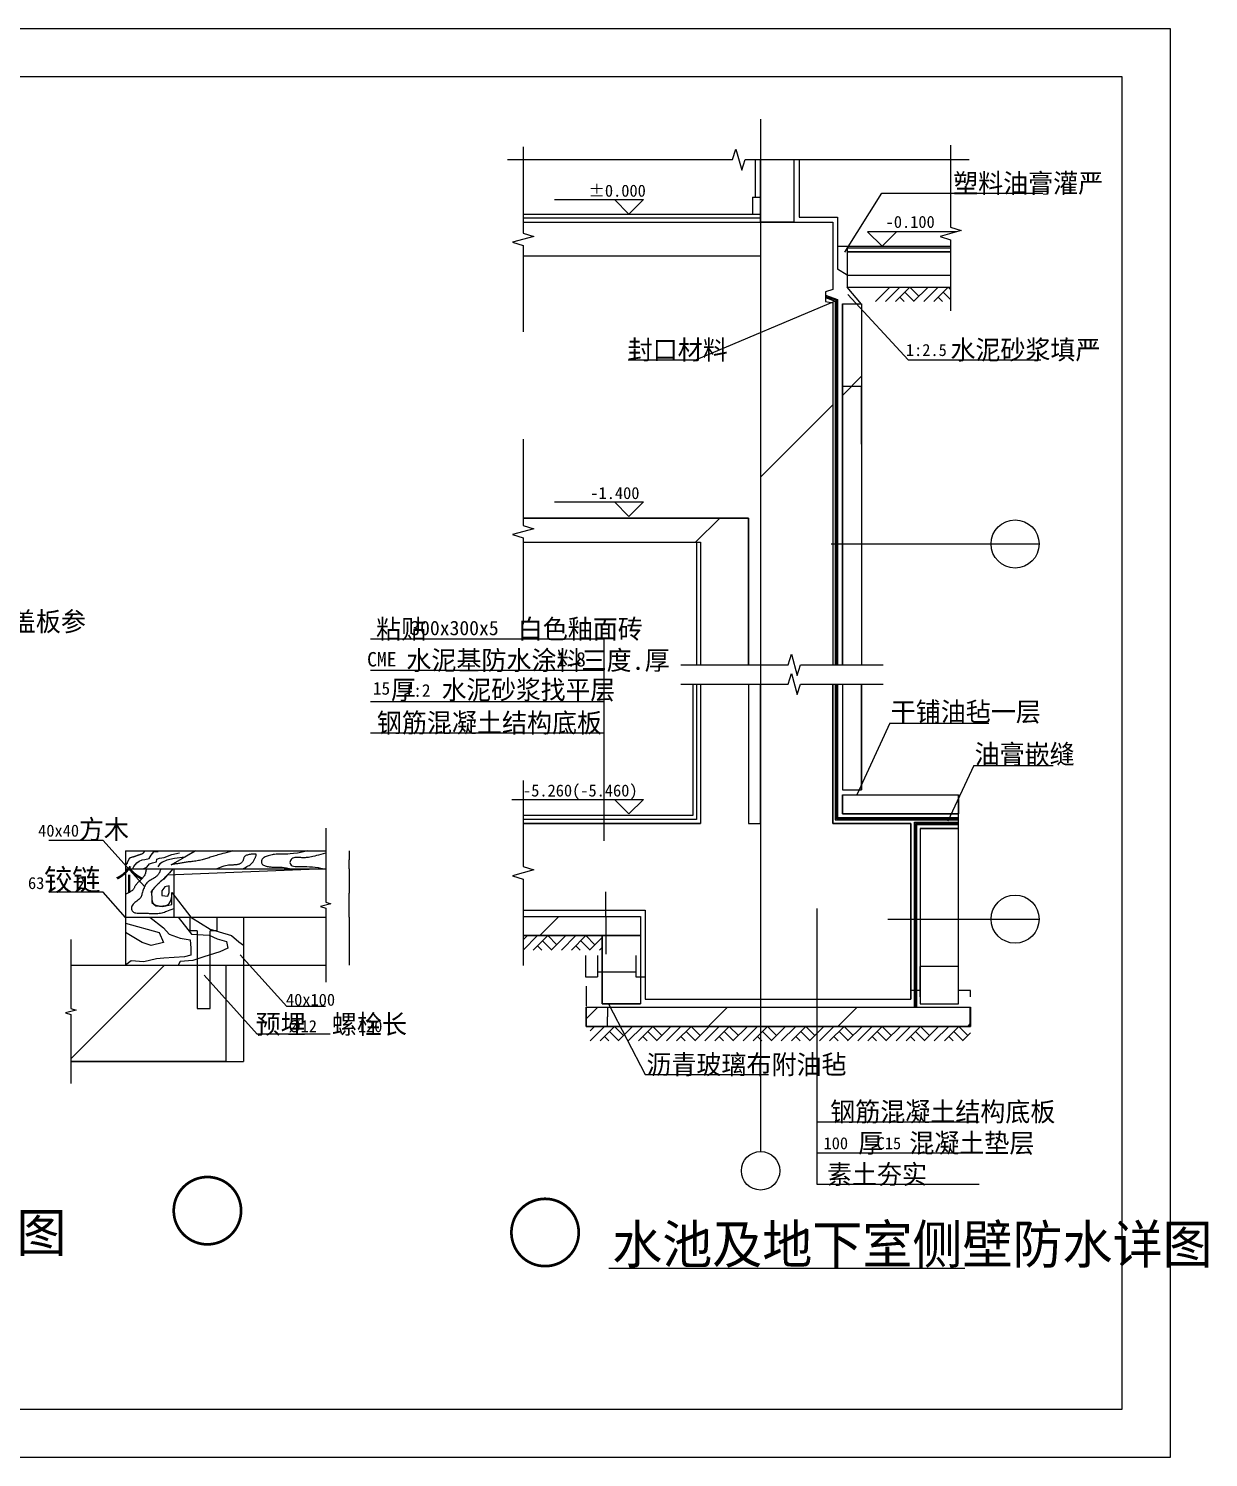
# Model space of a CAD drawing. Header units: metres. Extents: x -29254 to 67342, y -13190 to 112674.
# Drawn here: x 41867 to 66393, y 52423 to 82123 of the extents above; entities that cross this region are included whole.
import ezdxf

# ---------------------------------------------------------------- set-up
doc = ezdxf.new("R2010")
doc.units = ezdxf.units.M
for name, color, linetype in [('DIM', 140, 'Continuous'), ('OTHER', 7, 'Continuous'), ('PUB_DIM', 3, 'Continuous'), ('PUB_HATCH', 7, 'Continuous'), ('PUB_TEXT', 7, 'Continuous'), ('T1', 41, 'Continuous'), ('T2', 6, 'Continuous'), ('TK', 143, 'Continuous')]:
    doc.layers.add(name, color=color, linetype=linetype)
doc.dimstyles.get("Standard").update_dxf_attribs({"dimtxt": 2.5, "dimasz": 2.5, "dimexe": 1.25, "dimexo": 0.625, "dimtad": 1, "dimcen": 2.5, "dimazin": 3, "dimtfac": 1, "dimtmove": 0, "dimatfit": 3})
pattern_1 = [(45, (0, 0), (-7857.7, 7857.7), [])]
pattern_2 = [(45, (0, 0), (-1347.04, 1347.04), [])]

# ---------------------------------------------------------------- blocks, each defined once
blk = doc.blocks.new('_INDEX')
blk.add_line((-0.5, 0), (0.5, 0))
blk.add_circle((0, 0), 0.5)
blk = doc.blocks.new('_INDEX1')
blk.add_lwpolyline([(-0.5, 0, 0.04, 0.04, 1), (0.5, 0, 0.04, 0.04, 1)], format="xyseb", close=True)
blk = doc.blocks.new('*D168')
for p, q in [((48533.1, 63654.14), (48533.1, 63154.14)), ((48534.53, 63154.14), (48532.85, 63154.14)), ((48538.21, 63154.14), (48536.53, 63154.14)), ((48537.96, 62654.14), (48537.96, 63154.14))]:
    blk.add_line(p, q)
at = {"layer": 'Defpoints'}
for p in [(48533.1, 63654.14), (48537.96, 63154.14), (48537.96, 62654.14)]:
    blk.add_point(p, dxfattribs=at)
at = {"layer": 'DIM', "insert": (48535.53, 63154.14), "char_height": 1, "attachment_point": 5}
blk.add_mtext('40', dxfattribs=at)
blk = doc.blocks.new('*D169')
for p, q in [((48533.1, 64654.14), (48533.1, 64154.14)), ((48532.85, 64154.14), (48532.6, 64154.14)), ((48533.1, 63654.14), (48533.1, 64154.14)), ((48533.1, 64154.14), (48533.1, 64154.14)), ((48533.35, 64154.14), (48533.6, 64154.14))]:
    blk.add_line(p, q)
at = {"layer": 'Defpoints'}
for p in [(48533.1, 64654.14), (48533.1, 64154.14), (48533.1, 63654.14)]:
    blk.add_point(p, dxfattribs=at)
at = {"layer": 'DIM', "insert": (48533.1, 64155.265), "char_height": 1, "attachment_point": 5}
blk.add_mtext('40', dxfattribs=at)
blk = doc.blocks.new('*D170')
for p, q in [((48532.85, 64841.64), (48532.6, 64841.64)), ((48533.1, 65029.14), (48533.1, 64841.64)), ((48533.1, 64654.14), (48533.1, 64841.64)), ((48533.1, 64841.64), (48533.1, 64841.64)), ((48533.35, 64841.64), (48533.6, 64841.64))]:
    blk.add_line(p, q)
at = {"layer": 'Defpoints'}
for p in [(48533.1, 65029.14), (48533.1, 64841.64), (48533.1, 64654.14)]:
    blk.add_point(p, dxfattribs=at)
at = {"layer": 'DIM', "insert": (48533.1, 64842.765), "char_height": 1, "attachment_point": 5}
blk.add_mtext('15', dxfattribs=at)
blk = doc.blocks.new('*D171')
for p, q in [((58982.5, 74686.43), (58783.75, 74686.43)), ((58784, 73486.43), (58784, 74686.43)), ((59184.25, 74686.43), (58985.5, 74686.43)), ((59184, 73486.43), (59184, 74686.43))]:
    blk.add_line(p, q)
at = {"layer": 'Defpoints'}
for p in [(59184, 74686.43), (58784, 73486.43), (59184, 73486.43)]:
    blk.add_point(p, dxfattribs=at)
at = {"layer": 'PUB_DIM', "insert": (58984, 74686.43), "char_height": 1, "attachment_point": 5}
blk.add_mtext('120', dxfattribs=at)
blk = doc.blocks.new('*D172')
for p, q in [((60796.27, 62627.78), (60397.52, 62627.78)), ((60397.77, 61993.45), (60397.77, 62627.78)), ((61198.02, 62627.78), (60799.27, 62627.78)), ((61197.77, 61993.45), (61197.77, 62627.78))]:
    blk.add_line(p, q)
at = {"layer": 'Defpoints'}
for p in [(61197.77, 62627.78), (60397.77, 61993.45), (61197.77, 61993.45)]:
    blk.add_point(p, dxfattribs=at)
at = {"layer": 'PUB_DIM', "insert": (60797.77, 62627.78), "char_height": 1, "attachment_point": 5}
blk.add_mtext('240', dxfattribs=at)
blk = doc.blocks.new('*D173')
for p, q in [((60301.565, 62127.78), (60207.11, 62127.78)), ((60207.36, 61993.45), (60207.36, 62127.78)), ((60398.02, 62127.78), (60303.565, 62127.78)), ((60397.77, 61993.45), (60397.77, 62127.78))]:
    blk.add_line(p, q)
at = {"layer": 'Defpoints'}
for p in [(60397.77, 62127.78), (60207.36, 61993.45), (60397.77, 61993.45)]:
    blk.add_point(p, dxfattribs=at)
at = {"layer": 'PUB_DIM', "insert": (60302.565, 62127.78), "char_height": 1, "attachment_point": 5}
blk.add_mtext('60', dxfattribs=at)
blk = doc.blocks.new('*D174')
for p, q in [((61321.26, 62127.78), (61197.51, 62127.78)), ((61197.76, 61993.45), (61197.76, 62127.78)), ((61448.01, 62127.78), (61324.26, 62127.78)), ((61447.76, 61993.45), (61447.76, 62127.78))]:
    blk.add_line(p, q)
at = {"layer": 'Defpoints'}
for p in [(61447.76, 62127.78), (61197.76, 61993.45), (61447.76, 61993.45)]:
    blk.add_point(p, dxfattribs=at)
at = {"layer": 'PUB_DIM', "insert": (61322.76, 62127.78), "char_height": 1, "attachment_point": 5}
blk.add_mtext('100', dxfattribs=at)
blk = doc.blocks.new('*D175')
for p, q in [((54493.59, 62852.98), (54493.59, 62414.99)), ((54684, 62852.98), (54684, 62414.99)), ((54493.84, 62414.99), (54587.795, 62414.99)), ((54589.795, 62414.99), (54683.75, 62414.99))]:
    blk.add_line(p, q)
at = {"layer": 'Defpoints'}
for p in [(54493.59, 62852.98), (54684, 62852.98), (54493.59, 62414.99)]:
    blk.add_point(p, dxfattribs=at)
at = {"layer": 'PUB_DIM', "insert": (54588.795, 62414.99), "char_height": 1, "attachment_point": 5}
blk.add_mtext('60', dxfattribs=at)
blk = doc.blocks.new('*D176')
for p, q in [((53693.59, 62852.98), (53693.59, 62514.99)), ((54493.59, 62852.98), (54493.59, 62514.99)), ((53693.84, 62514.99), (54092.09, 62514.99)), ((54095.09, 62514.99), (54493.34, 62514.99))]:
    blk.add_line(p, q)
at = {"layer": 'Defpoints'}
for p in [(53693.59, 62852.98), (54493.59, 62852.98), (53693.59, 62514.99)]:
    blk.add_point(p, dxfattribs=at)
at = {"layer": 'PUB_DIM', "insert": (54093.59, 62514.99), "char_height": 1, "attachment_point": 5}
blk.add_mtext('240', dxfattribs=at)
blk = doc.blocks.new('*D177')
for p, q in [((53443.59, 62852.98), (53443.59, 62414.99)), ((53693.59, 62852.98), (53693.59, 62414.99)), ((53443.84, 62414.99), (53567.09, 62414.99)), ((53570.09, 62414.99), (53693.34, 62414.99))]:
    blk.add_line(p, q)
at = {"layer": 'Defpoints'}
for p in [(53443.59, 62852.98), (53693.59, 62852.98), (53443.59, 62414.99)]:
    blk.add_point(p, dxfattribs=at)
at = {"layer": 'PUB_DIM', "insert": (53568.59, 62414.99), "char_height": 1, "attachment_point": 5}
blk.add_mtext('100', dxfattribs=at)
blk = doc.blocks.new('*D178')
for p, q in [((53869.17, 64176.12), (53868.92, 64176.12)), ((53869.42, 63798.59), (53869.42, 64176.12)), ((53869.42, 63668.12), (53869.42, 64176.12)), ((53869.42, 64176.12), (53869.42, 64176.12)), ((53869.67, 64176.12), (53869.92, 64176.12))]:
    blk.add_line(p, q)
at = {"layer": 'Defpoints'}
for p in [(53869.42, 64176.12), (53869.42, 63798.59), (53869.42, 63668.12)]:
    blk.add_point(p, dxfattribs=at)
at = {"layer": 'PUB_DIM', "insert": (53869.42, 64177.245), "char_height": 1, "attachment_point": 5}
blk.add_mtext('60', dxfattribs=at)
blk = doc.blocks.new('*D179')
for p, q in [((53869.42, 63668.12), (53869.42, 62882.98)), ((53869.42, 63268.12), (53869.42, 62882.98)), ((53869.17, 62882.98), (53868.92, 62882.98)), ((53869.42, 62882.98), (53869.42, 62882.98)), ((53869.67, 62882.98), (53869.92, 62882.98))]:
    blk.add_line(p, q)
at = {"layer": 'Defpoints'}
for p in [(53869.42, 63668.12), (53869.42, 63268.12), (53869.42, 62882.98)]:
    blk.add_point(p, dxfattribs=at)
at = {"layer": 'PUB_DIM', "insert": (53869.42, 62884.105), "char_height": 1, "attachment_point": 5}
blk.add_mtext('100', dxfattribs=at)
blk = doc.blocks.new('*D180')
for p, q in [((53898.23, 61782.66), (53898.23, 61582.66)), ((53897.98, 61582.66), (53897.73, 61582.66)), ((53898.23, 61382.66), (53898.23, 61582.66)), ((53898.23, 61582.66), (53898.23, 61582.66)), ((53898.48, 61582.66), (53898.73, 61582.66))]:
    blk.add_line(p, q)
at = {"layer": 'Defpoints'}
for p in [(53898.23, 61782.66), (53898.23, 61582.66), (53898.23, 61382.66)]:
    blk.add_point(p, dxfattribs=at)
at = {"layer": 'PUB_DIM', "insert": (53898.23, 61583.785), "char_height": 1, "attachment_point": 5}
blk.add_mtext('100', dxfattribs=at)

msp = doc.modelspace()

# ---------------------------------------------------------------- hatches: boundary and pattern name
h = msp.add_hatch()
h.set_pattern_fill('ANSI31', scale=4000)
h.paths.add_polyline_path([(57084, 78098.6), (57777.67, 78098.6), (57777.67, 79398.6), (57084, 79398.6)])
h = msp.add_hatch()
h.set_pattern_fill('AN31C', scale=3500)
h.set_pattern_definition(pattern_1)
h.paths.add_polyline_path([(57084, 68898.6), (57654, 68898.6), (57724, 69118.6), (57844, 68678.6), (57914, 68898.6), (58584, 68898.6), (58584, 76425.54), (58434, 76448.6), (58434, 76648.6), (58584, 76698.6), (58584, 78098.6), (52147.93, 78098.6), (52147.93, 77398.6), (57084, 77398.6)])
h = msp.add_hatch()
h.set_pattern_fill('ANSI37', scale=400)
h.paths.add_polyline_path([(58684.4, 77124.76), (58884, 76998.6), (58884, 77483.11), (58884, 77597.41), (58684.4, 77597.41)])
h = msp.add_hatch()
h.set_pattern_fill('AN31C', scale=3000)
h.set_pattern_definition([(45, (0, 0), (-6735.2, 6735.2), [])])
h.paths.add_polyline_path([(58884, 77483.11), (58884, 76998.6), (61034, 76998.6), (61034, 77483.11)])
h = msp.add_hatch()
h.set_pattern_fill('ANSI31', scale=3500)
h.paths.add_polyline_path([(59184, 76398.6), (58784, 76398.6), (58784, 68898.6), (59184, 68898.6)])
h = msp.add_hatch()
h.set_pattern_fill('AN31C', scale=3500)
h.set_pattern_definition(pattern_1)
h.paths.add_polyline_path([(56834, 71948.6), (52147.93, 71948.6), (52147.93, 71448.6), (55834, 71448.6), (55834, 68898.6), (56834, 68898.6)])
h = msp.add_hatch()
h.set_pattern_fill('AN31C', scale=3500)
h.set_pattern_definition(pattern_1)
h.paths.add_polyline_path([(56834, 65598.6), (56834, 68498.6), (55834, 68498.6), (55834, 65598.6), (52147.93, 65598.6), (52147.93, 63798.6), (54684, 63798.6), (54684, 61948.6), (60207.36, 61948.6), (60207.36, 65598.6), (58584, 65598.6), (58584, 68498.6), (57914, 68498.6), (57844, 68278.6), (57724, 68718.6), (57654, 68498.6), (57084, 68498.6), (57084, 65598.6)])
h = msp.add_hatch()
h.set_pattern_fill('ANSI31', scale=3500)
h.paths.add_polyline_path([(59184, 68498.6), (58784, 68498.6), (58784, 66298.6), (59184, 66298.6)])
h = msp.add_hatch()
h.set_pattern_fill('ANSI31', scale=3500)
h.paths.add_polyline_path([(58784, 66198.6), (58784, 65798.6), (61197.76, 65798.6), (61197.76, 66198.6)])
h = msp.add_hatch()
h.set_pattern_fill('ANSI31', scale=3500)
h.paths.add_polyline_path([(61197.76, 65498.6), (60397.76, 65498.6), (60397.76, 61848.6), (61197.76, 61848.6)])
h = msp.add_hatch()
h.set_pattern_fill('AN33C', scale=600)
h.set_pattern_definition(pattern_2)
h.paths.add_polyline_path([(52147.93, 63668.12), (52147.93, 63268.12), (54588.69, 63268.12), (54588.69, 63668.12)])
h = msp.add_hatch()
h.set_pattern_fill('ANSI31', scale=3500)
h.paths.add_polyline_path([(54588.69, 63268.12), (53788.69, 63268.12), (53788.69, 61848.6), (54588.69, 61848.6)])
h = msp.add_hatch()
h.set_pattern_fill('AN31C', scale=2000)
h.set_pattern_definition([(45, (0, 0), (-4490.13, 4490.13), [])])
h.paths.add_polyline_path([(42745.7, 62654.14), (42745.7, 60654.14), (45964.4, 60654.14), (45964.4, 62654.14)])
h = msp.add_hatch()
h.set_pattern_fill('AN33C', scale=600)
h.set_pattern_definition(pattern_2)
h.paths.add_polyline_path([(53456.29, 61782.66), (53456.29, 61382.66), (61447.76, 61382.66), (61447.76, 61782.66)])

# ---------------------------------------------------------------- linework, layer by layer
for p, q in [((56974.47, 79398.6), (56974.47, 78620.59)), ((57084, 79398.6), (57084, 78098.6)), ((57777.67, 79398.6), (57777.67, 78098.6)), ((56916.26, 78620.59), (57084, 78620.59)), ((56916.26, 78620.59), (56916.26, 78267.78)), ((58832, 77473.09), (59600.74, 78701.99)), ((59600.74, 78701.99), (62950.79, 78701.99)), ((52147.93, 78267.78), (57084, 78267.78)), ((52147.93, 78186.35), (57084, 78186.35)), ((52147.93, 78098.6), (58584, 78098.6)), ((58584, 78098.6), (58584, 76698.6)), ((58684.4, 77597.41), (61034, 77597.41)), ((58884, 77597.41), (58884, 76748.6)), ((58884, 77566.53), (61034, 77566.53)), ((52147.93, 77398.6), (57084, 77398.6)), ((57084, 77398.6), (57084, 68898.6)), ((58884, 77483.11), (61034, 77483.11)), ((58884, 76998.6), (58684.4, 77124.76)), ((58884, 76998.6), (61034, 76998.6)), ((58584, 76698.6), (58434, 76648.6)), ((58434, 76648.6), (58434, 76448.6)), ((58884, 76748.6), (61034, 76748.6)), ((58634, 76456.08), (55746.93, 75239.68)), ((58434, 76448.6), (58584, 76425.54)), ((58584, 76425.54), (58584, 68898.6)), ((58784, 76398.6), (58784, 68898.6)), ((58784, 76398.6), (59184, 76398.6)), ((58898.03, 76593.67), (60154.91, 75239.68)), ((59184, 76398.6), (59184, 68898.6)), ((54331.68, 75239.68), (55746.93, 75239.68)), ((60154.91, 75239.68), (62906.41, 75239.68)), ((52147.93, 71948.6), (56834, 71948.6)), ((56834, 71948.6), (56834, 68898.6)), ((52147.93, 71448.6), (55834, 71448.6)), ((55754.74, 71448.6), (55754.74, 68898.6)), ((55834, 71448.6), (55834, 68898.6)), ((48977.5, 69436.62), (53827.47, 69436.62)), ((53827.47, 69436.62), (53827.47, 65241.84)), ((48977.5, 68786.62), (53827.47, 68786.62)), ((55834, 68498.6), (55834, 65598.6)), ((56834, 68498.6), (56834, 65598.6)), ((57084, 68498.6), (57084, 65598.6)), ((58584, 68498.6), (58584, 65598.6)), ((58784, 68498.6), (58784, 66298.6)), ((59184, 68498.6), (59184, 66298.6)), ((48977.5, 68136.62), (53827.47, 68136.62)), ((48977.5, 67486.62), (53827.47, 67486.62)), ((59769.81, 67686.32), (59082.61, 66198.6)), ((59769.81, 67686.32), (61826.55, 67686.32)), ((61513.14, 66803.74), (60979.14, 65647.68)), ((61513.14, 66803.74), (63162.49, 66803.74)), ((58784, 66298.6), (59184, 66298.6)), ((58784, 66198.6), (61197.76, 66198.6)), ((58784, 66198.6), (58784, 65798.6)), ((61197.76, 61848.6), (61197.76, 66198.6)), ((58784, 65798.6), (61197.76, 65798.6)), ((52147.93, 65598.6), (55834, 65598.6)), ((56834, 65598.6), (57084, 65598.6)), ((58584, 65598.6), (60207.36, 65598.6)), ((60207.36, 65598.6), (60207.36, 61948.6)), ((60397.76, 65498.6), (60397.76, 61848.6)), ((60397.76, 65498.6), (61197.76, 65498.6)), ((43417.94, 65245.37), (42286.16, 65245.37)), ((44277.21, 64287.75), (43417.94, 65245.37)), ((43885.66, 65029.14), (48043.15, 65029.14)), ((43885.66, 65029.14), (43885.66, 62654.14)), ((43885.66, 64654.14), (48043.15, 64654.14)), ((44885.66, 64654.14), (44885.66, 63654.14)), ((43417.94, 64170.37), (42286.16, 64170.37)), ((43885.66, 63649.12), (43417.94, 64170.37)), ((43885.66, 63654.14), (48043.15, 63654.14)), ((46333.21, 63654.14), (46333.21, 60654.14)), ((52147.93, 63798.6), (54684, 63798.6)), ((52147.93, 63668.12), (54588.69, 63668.12)), ((54588.69, 63668.12), (54588.69, 61848.6)), ((54684, 63798.6), (54684, 61948.6)), ((58251.99, 63830.87), (58251.99, 58101.76)), ((45369.77, 63370.42), (45369.77, 61754.54)), ((45641.34, 61754.54), (45641.34, 63370.42)), ((52147.93, 63268.12), (54588.69, 63268.12)), ((53788.69, 63268.12), (53788.69, 61848.6)), ((47232.53, 61795.37), (46267.94, 62870.37)), ((42745.7, 62654.14), (48043.15, 62654.14)), ((46617.13, 61220.37), (45517.94, 62445.37)), ((45964.4, 62654.14), (45964.4, 60654.14)), ((48036.16, 61795.37), (47232.53, 61795.37)), ((53456.29, 61782.66), (53456.29, 61382.66)), ((53456.29, 61782.66), (61447.76, 61782.66)), ((53788.69, 61848.6), (54588.69, 61848.6)), ((54684, 61948.6), (60207.36, 61948.6)), ((60397.76, 61848.6), (61197.76, 61848.6)), ((61447.76, 61782.66), (61447.76, 61382.66)), ((45369.77, 61754.54), (45641.34, 61754.54)), ((48136.16, 61220.37), (46617.13, 61220.37)), ((53456.29, 61382.66), (61447.76, 61382.66)), ((42745.7, 60654.14), (46333.21, 60654.14)), ((58251.99, 59401.76), (61628.54, 59401.76)), ((58251.99, 58751.76), (61628.54, 58751.76)), ((58251.99, 58101.76), (61628.54, 58101.76))]:
    msp.add_line(p, q)
for points in [[(57777.67, 79398.6), (57777.67, 78098.6), (57084, 78098.6), (57084, 79398.6)], [(57884.16, 79398.6), (57884.16, 78205.1), (58684.4, 78205.1), (58684.4, 77124.76)], [(52147.93, 78098.6), (58584, 78098.6), (58584, 76698.6), (58434, 76648.6), (58434, 76448.6), (58584, 76425.54), (58584, 68898.6)], [(52147.93, 77398.6), (57084, 77398.6), (57084, 68898.6)], [(61034, 77483.11), (58884, 77483.11), (58884, 76998.6), (61034, 76998.6)], [(58434, 76582.36), (58684, 76491.76), (58684, 68898.6)], [(58434, 76553.5), (58659, 76474.43), (58659, 68898.6)], [(58434, 76530.63), (58634, 76456.08), (58634, 68898.6)], [(58784, 68898.6), (58784, 76398.6), (59184, 76398.6), (59184, 68898.6)], [(56834, 68898.6), (56834, 71948.6), (52147.93, 71948.6)], [(52147.93, 71448.6), (55834, 71448.6), (55834, 68898.6)], [(55834, 68498.6), (55834, 65598.6), (52147.93, 65598.6)], [(55754.74, 68498.6), (55754.74, 65685.62), (52147.93, 65685.62)], [(55674.74, 68498.6), (55674.74, 65765.62), (52147.93, 65765.62)], [(52166.77, 63798.6), (54684, 63798.6), (54684, 61948.6), (60207.36, 61948.6), (60207.36, 65598.6), (58584, 65598.6), (58584, 68498.6)], [(56834, 68498.6), (56834, 65598.6), (57084, 65598.6), (57084, 68498.6)], [(58634, 68498.6), (58634, 65673.46), (61197.76, 65673.46)], [(58659, 68498.6), (58659, 65698.46), (61197.76, 65698.46)], [(58684, 68498.6), (58684, 65723.46), (61197.76, 65723.46)], [(58784, 68498.6), (58784, 66298.6), (59184, 66298.6), (59184, 68498.6)], [(60281.82, 61782.66), (60281.82, 65626.61), (61197.76, 65626.61)], [(60306.82, 61782.66), (60306.82, 65601.61), (61197.76, 65601.61)], [(60331.82, 61782.66), (60331.82, 65576.61), (61197.76, 65576.61)], [(61197.76, 65498.6), (60397.76, 65498.6), (60397.76, 61848.6), (61197.76, 61848.6), (61197.76, 65498.6)], [(44277.51, 65029.14), (44277.51, 65029.14), (44275.71, 65024.32), (44273.68, 65019.15), (44271.35, 65013.74), (44268.65, 65008.19), (44265.52, 65002.59), (44261.87, 64997.04), (44257.65, 64991.65), (44252.78, 64986.5), (44247.23, 64981.69), (44241.04, 64977.2), (44234.3, 64973.01), (44227.1, 64969.09), (44219.5, 64965.41), (44211.61, 64961.95), (44203.5, 64958.69), (44195.24, 64955.59), (44186.92, 64952.63), (44178.54, 64949.77), (44170.09, 64946.98), (44161.58, 64944.2), (44152.99, 64941.42), (44144.34, 64938.58), (44135.6, 64935.65), (44126.79, 64932.59), (44117.89, 64929.38), (44108.87, 64926.04), (44099.72, 64922.63), (44090.4, 64919.19), (44080.88, 64915.76), (44071.13, 64912.39), (44061.14, 64909.12), (44050.86, 64906.01), (44040.31, 64903.07), (44029.64, 64900.24), (44019.02, 64897.43), (44008.64, 64894.55), (43998.68, 64891.52), (43989.32, 64888.24), (43980.75, 64884.64), (43973.14, 64880.62), (43966.63, 64876.12), (43961.1, 64871.14), (43956.4, 64865.71), (43952.37, 64859.86), (43948.84, 64853.62), (43945.65, 64847.02), (43942.65, 64840.08), (43939.66, 64832.83), (43936.57, 64825.32), (43933.38, 64817.65), (43930.12, 64809.94), (43926.83, 64802.31), (43923.55, 64794.89), (43920.31, 64787.79), (43917.15, 64781.13), (43914.11, 64775.04), (43885.66, 64733.28)], [(44036.22, 64665.57), (44055.94, 64705), (44118.72, 64783.85), (44163.56, 64814.31), (44228.12, 64846.57), (44285.52, 64853.74), (44375.19, 64869.87), (44412.86, 64943.34), (44472.04, 65009.65), (44558.13, 65015.03)], [(44263.99, 64663.78), (44323.18, 64690.66), (44378.78, 64760.55), (44441.55, 64783.85), (44525.85, 64801.77), (44536.61, 64859.12), (44590.42, 64878.83), (44685.47, 64891.37), (44846.89, 64957.68), (45007.92, 64993.03)], [(48043.15, 64983.63), (48043.15, 64983.63), (47989.61, 64968.78), (47940.24, 64955.18), (47894.79, 64942.84), (47852.98, 64931.76), (47814.54, 64921.95), (47779.19, 64913.44), (47746.67, 64906.21), (47716.7, 64900.3), (47688.99, 64895.67), (47663.14, 64892.24), (47638.74, 64889.89), (47615.37, 64888.49), (47592.62, 64887.92), (47570.06, 64888.06), (47547.29, 64888.8), (47523.88, 64890.01), (47499.56, 64891.49), (47474.68, 64892.78), (47449.7, 64893.33), (47425.12, 64892.58), (47401.42, 64889.99), (47379.08, 64885.01), (47358.58, 64877.09), (47340.41, 64865.69), (47325.06, 64850.52), (47313.09, 64832.4), (47305.07, 64812.39), (47301.57, 64791.57), (47303.15, 64771.01), (47310.4, 64751.79), (47323.88, 64734.98), (47344.16, 64721.66), (47371.59, 64712.56), (47405.67, 64707.13), (47445.66, 64704.46), (47490.84, 64703.65), (47540.49, 64703.8), (47593.87, 64704.01), (47650.25, 64703.39), (47708.92, 64701.04), (47768.89, 64696.32), (47828.15, 64689.75), (47884.47, 64682.07), (47935.6, 64674.07), (47979.28, 64666.5), (48013.26, 64660.15), (48035.3, 64655.77), (48043.15, 64654.14), (44750.68, 64526.4), (44676.47, 64444.84), (44617.1, 64400.35), (44483.53, 64266.88), (44416.74, 64185.31), (44431.58, 64066.67), (44431.58, 63955.44), (44513.21, 63888.71), (44661.63, 63873.88), (44847.15, 63918.37), (44847.15, 64163.07)], [(46111.51, 65029.14), (46111.51, 65029.14), (46048.53, 65012.36), (45993.64, 64997.7), (45945.78, 64984.87), (45903.92, 64973.56), (45867.01, 64963.46), (45834, 64954.27), (45803.85, 64945.7), (45775.52, 64937.42), (45748.12, 64929.21), (45721.41, 64921.01), (45695.29, 64912.86), (45669.69, 64904.77), (45644.52, 64896.76), (45619.69, 64888.86), (45595.12, 64881.1), (45570.72, 64873.48), (45546.41, 64866.03), (45522.09, 64858.82), (45497.69, 64851.88), (45473.12, 64845.27), (45448.3, 64839.05), (45423.12, 64833.27), (45397.52, 64827.98), (45371.41, 64823.23), (45344.75, 64819.06), (45317.75, 64815.38), (45290.67, 64812.09), (45263.75, 64809.07), (45237.27, 64806.23), (45211.47, 64803.45), (45186.61, 64800.63), (45162.96, 64797.65), (45140.67, 64794.45), (45119.57, 64791.06), (45099.39, 64787.54), (45079.87, 64783.95), (45060.73, 64780.36), (45041.71, 64776.84), (45022.55, 64773.45), (45002.96, 64770.25), (44982.75, 64767.26), (44961.99, 64764.36), (44940.82, 64761.36), (44919.36, 64758.09), (44897.75, 64754.36), (44876.12, 64750.01), (44854.62, 64744.86), (44833.36, 64738.73), (45334.2, 65029.14), (45114.5, 64899.06), (44900.56, 64871.65), (44741.48, 64838.76), (44653.7, 64794.91), (44598.85, 64762.02), (44554.96, 64701.73)], [(45334.2, 65029.14), (45114.5, 64899.06), (44900.56, 64871.65), (44741.48, 64838.76), (44653.7, 64794.91), (44598.85, 64762.02), (44554.96, 64701.73)], [(46313.39, 64654.14), (46347.1, 64671.81), (46377.55, 64687.94), (46404.93, 64702.79), (46429.43, 64716.62), (46451.24, 64729.7), (46470.55, 64742.29), (46487.55, 64754.65), (46502.43, 64767.05), (46515.39, 64779.69), (46526.66, 64792.56), (46536.45, 64805.6), (46545.01, 64818.72), (46552.55, 64831.87), (46559.33, 64844.96), (46565.55, 64857.94), (46571.46, 64870.74), (46577.22, 64883.26), (46582.71, 64895.37), (46587.74, 64906.93), (46592.15, 64917.78), (46595.74, 64927.78), (46598.33, 64936.77), (46599.75, 64944.6), (46599.81, 64951.13), (46598.33, 64956.25), (46595.19, 64960.05), (46590.27, 64962.67), (46583.46, 64964.26), (46574.64, 64964.95), (46563.68, 64964.87), (46550.47, 64964.18), (46534.89, 64963), (46516.97, 64961.44), (46497.26, 64959.42), (46476.49, 64956.82), (46455.35, 64953.53), (46434.55, 64949.42), (46414.81, 64944.38), (46396.82, 64938.29), (46381.29, 64931.03), (46368.74, 64922.54), (46358.88, 64912.97), (46351.22, 64902.53), (46345.29, 64891.41), (46340.61, 64879.81), (46336.68, 64867.95), (46333.03, 64856.03), (46329.18, 64844.24), (46324.72, 64832.78), (46319.54, 64821.73), (46313.61, 64811.18), (46306.89, 64801.19), (46299.37, 64791.85), (46290.99, 64783.22), (46281.74, 64775.39), (46271.58, 64768.42), (46260.51, 64762.37), (46248.67, 64757.19), (46236.22, 64752.79), (46223.35, 64749.12), (46210.22, 64746.09), (46197.01, 64743.63), (46183.88, 64741.65), (46171.01, 64740.1), (46158.47, 64738.89), (46145.92, 64737.92), (46132.95, 64737.12), (46119.12, 64736.39), (46104.01, 64735.63), (46087.18, 64734.77), (46068.21, 64733.7), (46046.67, 64732.33), (46022.1, 64730.43), (45993.98, 64727.15), (45961.74, 64721.5), (45924.83, 64712.47), (45882.68, 64699.07), (45834.73, 64680.31), (45780.44, 64655.19), (45778.47, 64654.14)], [(47667.75, 65029.14), (47551.41, 65003.57), (47454.45, 64985.25), (47374.3, 64973.05), (47308.38, 64965.79), (47254.12, 64962.32), (47208.94, 64961.47), (47170.28, 64962.08), (47135.57, 64963), (47102.64, 64963.26), (47070.97, 64962.69), (47040.46, 64961.3), (47011, 64959.12), (46982.48, 64956.17), (46954.8, 64952.47), (46927.85, 64948.04), (46901.52, 64942.91), (46875.76, 64937.07), (46850.82, 64930.47), (46826.96, 64923.04), (46804.49, 64914.7), (46783.69, 64905.37), (46764.85, 64894.99), (46748.26, 64883.47), (46734.2, 64870.74), (46722.94, 64856.79), (46714.52, 64841.93), (46708.97, 64826.51), (46706.32, 64810.9), (46706.58, 64795.46), (46709.78, 64780.55), (46715.93, 64766.55), (46725.06, 64753.8), (46737.11, 64742.61), (46751.7, 64732.92), (46768.37, 64724.63), (46786.66, 64717.6), (46806.1, 64711.74), (46826.25, 64706.91), (46846.62, 64703.01), (46866.77, 64699.9), (46886.38, 64697.49), (46905.7, 64695.68), (46925.13, 64694.38), (46945.06, 64693.51), (46965.89, 64692.98), (46988.01, 64692.71), (47011.83, 64692.61), (47037.74, 64692.6), (47066.28, 64692.46), (47098.58, 64691.49), (47135.91, 64688.85), (47179.54, 64683.72), (47230.74, 64675.25), (47290.78, 64662.63), (47324.57, 64654.14)], [(44312.02, 64654.14), (44309.48, 64636.59), (44306.66, 64618.66), (44303.38, 64600.54), (44299.44, 64582.38), (44294.66, 64564.36), (44288.83, 64546.65), (44281.76, 64529.41), (44273.26, 64512.81), (44263.22, 64496.98), (44251.83, 64481.87), (44239.37, 64467.41), (44226.11, 64453.49), (44212.33, 64440.03), (44198.3, 64426.96), (44184.3, 64414.17), (44170.61, 64401.58), (44157.45, 64389.13), (44144.92, 64376.77), (44133.06, 64364.5), (44121.91, 64352.3), (44111.51, 64340.17), (44101.9, 64328.07), (44093.14, 64316), (44085.27, 64303.95), (44078.27, 64291.92), (44071.94, 64280.02), (44066.04, 64268.36), (44060.3, 64257.07), (44054.47, 64246.27), (44048.31, 64236.09), (44041.55, 64226.64), (44033.94, 64218.06), (44024.98, 64210.21), (44013.19, 64201.97), (43996.84, 64191.94), (43974.18, 64178.75), (43943.5, 64161.01), (43903.05, 64137.34), (43885.66, 64126.96)], [(44614.2, 64654.14), (44609.56, 64639.21), (44604.5, 64623.62), (44598.85, 64607.61), (44592.47, 64591.42), (44585.2, 64575.28), (44576.88, 64559.42), (44567.37, 64544.08), (44556.5, 64529.49), (44544.19, 64515.83), (44530.58, 64503.07), (44515.91, 64491.1), (44500.38, 64479.83), (44484.21, 64469.17), (44467.62, 64459.02), (44450.83, 64449.29), (44434.05, 64439.89), (44417.48, 64430.69), (44401.2, 64421.41), (44385.27, 64411.76), (44369.74, 64401.43), (44354.67, 64390.11), (44340.13, 64377.5), (44326.17, 64363.3), (44312.84, 64347.21), (44300.21, 64329.03), (44288.32, 64309.07), (44277.21, 64287.75), (44266.93, 64265.49), (44257.51, 64242.7), (44249.01, 64219.82), (44241.47, 64197.25), (44234.92, 64175.42), (44229.33, 64154.67), (44224.24, 64134.97), (44219.12, 64116.23), (44213.43, 64098.34), (44206.65, 64081.2), (44198.22, 64064.72), (44187.63, 64048.79), (44174.32, 64033.3), (44158, 64018.15), (44139.32, 64003.12), (44119.16, 63988.01), (44098.41, 63972.59), (44077.94, 63956.65), (44058.65, 63939.98), (44041.42, 63922.34), (44027.13, 63903.54), (44016.53, 63883.48), (44009.78, 63862.64), (44006.91, 63841.63), (44007.96, 63821.05), (44012.95, 63801.51), (44021.92, 63783.62), (44034.88, 63768), (44051.87, 63755.24), (44072.78, 63745.77), (44096.94, 63739.27), (44123.53, 63735.23), (44151.75, 63733.15), (44180.77, 63732.51), (44209.8, 63732.82), (44238.01, 63733.56), (44264.61, 63734.23), (44289, 63734.42), (44311.55, 63734.15), (44332.85, 63733.53), (44353.5, 63732.68), (44374.1, 63731.72), (44395.23, 63730.75), (44417.49, 63729.9), (44441.47, 63729.29), (44467.58, 63729.02), (44495.45, 63729.27), (44524.5, 63730.18), (44554.18, 63731.91), (44583.91, 63734.63), (44613.14, 63738.5), (44641.3, 63743.66), (44667.81, 63750.3), (44692.54, 63758.5), (44717, 63768.21), (44743.1, 63779.32), (44772.79, 63791.7), (44807.98, 63805.23), (44850.61, 63819.81), (44885.66, 63830.26)], [(44866.9, 64654.14), (44866.9, 64654.14), (44826.89, 64610.17), (44793.47, 64573.49), (44765.82, 64543.22), (44743.1, 64518.5), (44724.5, 64498.47), (44709.19, 64482.26), (44696.34, 64468.99), (44685.13, 64457.81), (44674.83, 64447.94), (44665.09, 64438.96), (44655.67, 64430.54), (44646.32, 64422.36), (44636.8, 64414.1), (44626.86, 64405.42), (44616.26, 64396), (44604.74, 64385.52), (44592.14, 64373.75), (44578.67, 64360.86), (44564.58, 64347.13), (44550.16, 64332.84), (44535.68, 64318.26), (44521.42, 64303.66), (44507.66, 64289.33), (44494.66, 64275.53), (44482.66, 64262.46), (44471.74, 64250.04), (44461.92, 64238.08), (44453.22, 64226.4), (44445.69, 64214.85), (44439.35, 64203.23), (44434.22, 64191.38), (44430.34, 64179.13), (44427.7, 64166.34), (44426.15, 64153.06), (44425.49, 64139.38), (44425.55, 64125.37), (44426.13, 64111.14), (44427.04, 64096.76), (44428.09, 64082.32), (44429.11, 64067.91), (44429.95, 64053.61), (44430.75, 64039.5), (44431.69, 64025.65), (44432.97, 64012.14), (44434.77, 63999.03), (44437.28, 63986.4), (44440.69, 63974.32), (44445.18, 63962.86), (44450.92, 63952.09), (44457.9, 63942.02), (44466.1, 63932.69), (44475.49, 63924.09), (44486.03, 63916.24), (44497.71, 63909.16), (44510.49, 63902.86), (44524.34, 63897.36), (44539.26, 63892.68), (44555.35, 63888.86), (44572.73, 63885.98), (44591.52, 63884.07), (44611.84, 63883.22), (44633.83, 63883.46), (44657.6, 63884.86), (44683.27, 63887.47), (44710.73, 63891.76), (44738.88, 63899.77), (44766.38, 63913.95), (44791.88, 63936.75), (44814.05, 63970.62), (44831.55, 64017.99), (44843.03, 64081.32), (44847.15, 64163.07), (45239.25, 63654.14), (45644.43, 63400.81), (46082.88, 63269.38), (46236.34, 63137.96), (46333.21, 63072.55)], [(44385.2, 63654.14), (44668.89, 63433.67), (44789.47, 63302.24), (45019.65, 63214.62), (45227.91, 63181.77), (45238.87, 63006.53), (45238.87, 62864.15), (45107.34, 62831.29), (44679.85, 62798.43), (44526.4, 62787.48), (44263.33, 62721.77), (44000.26, 62743.67), (43880.8, 62654.14)], [(44974.38, 63654.14), (45254.14, 63302.24), (45622.51, 63280.34), (45786.93, 63203.67), (45984.23, 63148.91), (46006.15, 63006.53), (45841.74, 62929.86), (45512.9, 62831.29), (45282.72, 62754.62), (45019.65, 62732.72), (44978.62, 62654.14)], [(45229.87, 63654.14), (45778.93, 63654.14), (45778.93, 63370.42), (45641.34, 63370.42)], [(45369.77, 63370.42), (45229.87, 63370.42), (45229.87, 63654.14)], [(45239.25, 63654.14), (45644.43, 63400.81), (46082.88, 63269.38), (46236.34, 63137.96), (46333.21, 63072.55)], [(52147.93, 63668.12), (54588.69, 63668.12), (54588.69, 63268.12), (52147.93, 63268.12)], [(43885.66, 63524.64), (44581.2, 63335.1), (44668.89, 63127), (44416.79, 63061.29), (44230.45, 63127), (43885.66, 63333.71)], [(42745.7, 62654.14), (45964.4, 62654.14), (45964.4, 60654.14), (42745.7, 60654.14)], [(53931.17, 56355.14), (61328.71, 56355.14)]]:
    msp.add_lwpolyline(points)
for points in [[(58784, 65798.6), (58784, 66198.6), (61197.76, 66198.6), (61197.76, 65798.6)], [(44787.79, 64303.95), (44698.73, 64281.71), (44639.37, 64200.14), (44639.37, 64103.75), (44765.52, 64088.92), (44787.79, 64163.07)], [(53788.69, 61848.6), (53788.69, 63268.12), (54588.69, 63268.12), (54588.69, 61848.6)]]:
    msp.add_lwpolyline(points, close=True)
at = {"layer": 'OTHER'}
for p, q in [((52147.93, 79665.57), (52147.93, 77872.31)), ((56500.6, 79398.6), (56570.6, 79618.6)), ((56570.6, 79618.6), (56690.6, 79178.6)), ((61034, 79697.86), (61034, 77994.11)), ((51823.51, 79398.6), (56500.6, 79398.6)), ((56690.6, 79178.6), (56760.6, 79398.6)), ((56760.6, 79398.6), (61422.01, 79398.6)), ((52147.93, 77872.31), (52367.93, 77802.31)), ((61254, 77924.11), (60814, 77804.11)), ((61034, 77994.11), (61254, 77924.11)), ((52367.93, 77802.31), (51927.93, 77682.31)), ((51927.93, 77682.31), (52147.93, 77612.31)), ((52147.93, 77612.31), (52147.93, 75816.19)), ((60814, 77804.11), (61034, 77734.11)), ((61034, 77734.11), (61034, 76255.21)), ((52147.93, 73588.16), (52147.93, 71794.89)), ((52367.93, 71724.89), (51927.93, 71604.89)), ((51927.93, 71604.89), (52147.93, 71534.89)), ((52147.93, 71794.89), (52367.93, 71724.89)), ((52147.93, 71534.89), (52147.93, 69741.62)), ((57654, 68898.6), (57724, 69118.6)), ((57724, 69118.6), (57844, 68678.6)), ((55426.81, 68898.6), (57654, 68898.6)), ((57654, 68498.6), (57724, 68718.6)), ((57724, 68718.6), (57844, 68278.6)), ((57844, 68678.6), (57914, 68898.6)), ((57914, 68898.6), (59628.39, 68898.6)), ((55426.81, 68498.6), (57654, 68498.6)), ((57844, 68278.6), (57914, 68498.6)), ((57914, 68498.6), (59628.39, 68498.6)), ((52147.93, 66496.43), (52147.93, 64703.17)), ((48043.15, 65499.46), (48043.15, 63967.15)), ((52367.93, 64633.17), (51927.93, 64513.17)), ((51927.93, 64513.17), (52147.93, 64443.17)), ((52147.93, 64703.17), (52367.93, 64633.17)), ((52147.93, 64443.17), (52147.93, 62649.9)), ((48153.15, 63932.15), (47933.15, 63872.15)), ((47933.15, 63872.15), (48043.15, 63837.15)), ((48043.15, 63967.15), (48153.15, 63932.15)), ((48043.15, 63837.15), (48043.15, 62304.85)), ((42745.7, 63187.87), (42745.7, 61756.07)), ((42855.7, 61721.07), (42635.7, 61661.07)), ((42635.7, 61661.07), (42745.7, 61626.07)), ((42745.7, 61756.07), (42855.7, 61721.07)), ((42745.7, 61626.07), (42745.7, 60194.27))]:
    msp.add_line(p, q, dxfattribs=at)
at = {"layer": 'PUB_DIM'}
for p, q in [((57084, 80239.23), (57084, 58780.78)), ((52801.72, 78567.78), (54647.43, 78567.78)), ((54047.43, 78567.78), (54347.43, 78267.78)), ((54347.43, 78267.78), (54647.43, 78567.78)), ((59609.15, 77597.41), (59309.15, 77897.41)), ((61154.86, 77897.41), (59309.15, 77897.41)), ((59909.15, 77897.41), (59609.15, 77597.41)), ((59184, 76393.2), (58884, 76748.6)), ((52801.72, 72282.81), (54647.43, 72282.81)), ((54047.43, 72282.81), (54347.43, 71982.81)), ((54347.43, 71982.81), (54647.43, 72282.81)), ((58552.87, 71409.6), (62373.89, 71409.6)), ((51915.69, 66099.84), (54647.43, 66099.84)), ((54047.43, 66099.84), (54347.43, 65799.84)), ((54347.43, 65799.84), (54647.43, 66099.84)), ((59730.88, 63611.57), (62373.89, 63611.57)), ((53456.29, 62214.99), (53456.29, 61804.87)), ((53920.17, 61848.6), (54681.03, 60383.49)), ((54681.03, 60383.49), (57246.45, 60383.49))]:
    msp.add_line(p, q, dxfattribs=at)
msp.add_circle((57084, 58380.78), 400, dxfattribs=at)
at = {"layer": 'PUB_HATCH'}
for p, q in [((59469, 76448.6), (59769, 76748.6)), ((59679, 76448.6), (59979, 76748.6)), ((59889, 76448.6), (60189, 76748.6)), ((60084, 76643.6), (60271.5, 76456.1)), ((60189, 76748.6), (60376.5, 76561.1)), ((60264, 76448.6), (60564, 76748.6)), ((60474, 76448.6), (60774, 76748.6)), ((60684, 76448.6), (60984, 76748.6)), ((60879, 76643.6), (61034, 76488.6)), ((60984, 76748.6), (61034, 76698.6)), ((59979, 76538.6), (60069, 76448.6)), ((60774, 76538.6), (60864, 76448.6)), ((52147.93, 63178.12), (52237.93, 63268.12)), ((52147.93, 62968.12), (52447.93, 63268.12)), ((52357.93, 62968.12), (52657.93, 63268.12)), ((52657.93, 63268.12), (52845.43, 63080.62)), ((52732.93, 62968.12), (53032.93, 63268.12)), ((52942.93, 62968.12), (53242.93, 63268.12)), ((53152.93, 62968.12), (53452.93, 63268.12)), ((53452.93, 63268.12), (53640.43, 63080.62)), ((52447.93, 63058.12), (52537.93, 62968.12)), ((52552.93, 63163.12), (52740.43, 62975.62)), ((53242.93, 63058.12), (53332.93, 62968.12)), ((53347.93, 63163.12), (53535.43, 62975.62)), ((53527.93, 62968.12), (53788.69, 63228.88)), ((53737.93, 62968.12), (53788.69, 63018.88)), ((53538.69, 61292.66), (53628.69, 61382.66)), ((53538.69, 61082.66), (53838.69, 61382.66)), ((53748.69, 61082.66), (54048.69, 61382.66)), ((53943.69, 61277.66), (54131.19, 61090.16)), ((54048.69, 61382.66), (54236.19, 61195.16)), ((54123.69, 61082.66), (54423.69, 61382.66)), ((54333.69, 61082.66), (54633.69, 61382.66)), ((54543.69, 61082.66), (54843.69, 61382.66)), ((54738.69, 61277.66), (54926.19, 61090.16)), ((54843.69, 61382.66), (55031.19, 61195.16)), ((54918.69, 61082.66), (55218.69, 61382.66)), ((55128.69, 61082.66), (55428.69, 61382.66)), ((55338.69, 61082.66), (55638.69, 61382.66)), ((55533.69, 61277.66), (55721.19, 61090.16)), ((55638.69, 61382.66), (55826.19, 61195.16)), ((55713.69, 61082.66), (56013.69, 61382.66)), ((55923.69, 61082.66), (56223.69, 61382.66)), ((56133.69, 61082.66), (56433.69, 61382.66)), ((56328.69, 61277.66), (56516.19, 61090.16)), ((56433.69, 61382.66), (56621.19, 61195.16)), ((56508.69, 61082.66), (56808.69, 61382.66)), ((56718.69, 61082.66), (57018.69, 61382.66)), ((56928.69, 61082.66), (57228.69, 61382.66)), ((57123.69, 61277.66), (57311.19, 61090.16)), ((57228.69, 61382.66), (57416.19, 61195.16)), ((57303.69, 61082.66), (57603.69, 61382.66)), ((57513.69, 61082.66), (57813.69, 61382.66)), ((57723.69, 61082.66), (58023.69, 61382.66)), ((57918.69, 61277.66), (58106.19, 61090.16)), ((58023.69, 61382.66), (58211.19, 61195.16)), ((58098.69, 61082.66), (58398.69, 61382.66)), ((58308.69, 61082.66), (58608.69, 61382.66)), ((58518.69, 61082.66), (58818.69, 61382.66)), ((58713.69, 61277.66), (58901.19, 61090.16)), ((58818.69, 61382.66), (59006.19, 61195.16)), ((58893.69, 61082.66), (59193.69, 61382.66)), ((59103.69, 61082.66), (59403.69, 61382.66)), ((59313.69, 61082.66), (59613.69, 61382.66)), ((59508.69, 61277.66), (59696.19, 61090.16)), ((59613.69, 61382.66), (59801.19, 61195.16)), ((59688.69, 61082.66), (59988.69, 61382.66)), ((59898.69, 61082.66), (60198.69, 61382.66)), ((60108.69, 61082.66), (60408.69, 61382.66)), ((60303.69, 61277.66), (60491.19, 61090.16)), ((60408.69, 61382.66), (60596.19, 61195.16)), ((60483.69, 61082.66), (60783.69, 61382.66)), ((60693.69, 61082.66), (60993.69, 61382.66)), ((60903.69, 61082.66), (61203.69, 61382.66)), ((61098.69, 61277.66), (61286.19, 61090.16)), ((61203.69, 61382.66), (61391.19, 61195.16)), ((61278.69, 61082.66), (61447.76, 61251.73)), ((53838.69, 61172.66), (53928.69, 61082.66)), ((54633.69, 61172.66), (54723.69, 61082.66)), ((55428.69, 61172.66), (55518.69, 61082.66)), ((56223.69, 61172.66), (56313.69, 61082.66)), ((57018.69, 61172.66), (57108.69, 61082.66)), ((57813.69, 61172.66), (57903.69, 61082.66)), ((58608.69, 61172.66), (58698.69, 61082.66)), ((59403.69, 61172.66), (59493.69, 61082.66)), ((60198.69, 61172.66), (60288.69, 61082.66)), ((60993.69, 61172.66), (61083.69, 61082.66))]:
    msp.add_line(p, q, dxfattribs=at)
msp.add_lwpolyline([(53456.29, 61382.66), (53456.29, 61782.66), (61435.07, 61782.66), (61435.07, 61382.66), (53456.29, 61382.66)], dxfattribs=at)
at = {"layer": 'TK'}
for points in [[(23600, 52422.88), (23600, 82122.88), (65600, 82122.88), (65600, 52422.88)], [(26100, 53422.88), (64600, 53422.88), (64600, 81122.88), (26100, 81122.88)]]:
    msp.add_lwpolyline(points, close=True, dxfattribs=at)

# ---------------------------------------------------------------- block references
at = {"layer": 'PUB_DIM', "xscale": 1000, "yscale": 1000, "zscale": 1000}
for p in [(62373.89, 71409.6), (62373.89, 63611.57)]:
    msp.add_blockref('_INDEX', p, dxfattribs=at)
at = {"layer": 'PUB_TEXT', "xscale": 1400, "yscale": 1400, "zscale": 1400}
for p in [(45584.72, 57551.51), (52603.65, 57098.6)]:
    msp.add_blockref('_INDEX1', p, dxfattribs=at)

# ---------------------------------------------------------------- texts
at = {"layer": 'PUB_DIM'}
for s, p in [('%%p0.000', (53507.53, 78628.53)), ('-0.100', (59683.34, 77979.92)), ('-1.400', (53545.62, 72343.56)), ('-5.260(-5.460)', (52145.62, 66160.59))]:
    msp.add_text(s, height=250, dxfattribs=at).set_placement(p)
at = {"layer": 'T1'}
for s, height, p in [('1:2.5', 250, (60103.94, 75316.53)), ('300x300x5', 300, (49802.15, 69513.46)), ('CME', 300, (48904.15, 68863.46)), ('1.8', 300, (52839.85, 68863.46)), ('15', 264.13, (49023.79, 68277.08)), ('1:2 ', 264.13, (49684.12, 68233.06)), ('40x40', 250, (42066.45, 65326.45)), ('63    2', 250, (41855.28, 64236.96)), ('40x100', 250, (47218.02, 61811.96)), ('%%c12     120', 250, (47269.39, 61261.96)), ('100', 250, (58391.73, 58828.6)), ('C15', 250, (59495.18, 58828.6))]:
    msp.add_text(s, height=height, dxfattribs=at).set_placement(p)
at = {"layer": 'T2'}
for s, height, p in [('塑料油膏灌严', 400, (61085.82, 78708.01)), ('封口材料', 400, (54320.42, 75245.7)), ('水泥砂浆填严', 400, (61029.8, 75245.7)), ('钢筋混凝土预制盖板参', 400, (37858.51, 69597.01)), ('粘贴       白色釉面砖', 400, (49091.53, 69442.63)), ('水泥基防水涂料三度.厚', 400, (49720.94, 68792.63)), ('厚  水泥砂浆找平层', 396.2, (49400.37, 68181.85)), ('干铺油毡一层', 400, (59789.59, 67722.79)), ('钢筋混凝土结构底板', 400, (49107.94, 67492.63)), ('油膏嵌缝', 400, (61532.92, 66840.22)), ('方木', 400, (42913.12, 65278.52)), ('铰链 个', 450, (42190.77, 64203.52)), ('预埋  螺栓长', 400, (46588.12, 61228.52)), ('沥青玻璃布附油毡', 400, (54710.49, 60389.48)), ('钢筋混凝土结构底板', 400, (58531.32, 59407.77)), ('厚  混凝土垫层', 400, (59110.49, 58757.77)), ('素土夯实', 400, (58464.08, 58107.77)), ('地下室车坡道截水沟详图', 800, (31215.46, 56698.1)), ('水池及地下室侧壁防水详图', 800, (53999.2, 56452.99))]:
    msp.add_text(s, height=height, dxfattribs=at).set_placement(p)

# ---------------------------------------------------------------- dimensions: what is measured, and where the dimension line sits
at = {"layer": 'DIM'}
for base, p1, p2, text, picture, middle in [((48533.1, 64841.64), (48533.1, 64654.14), (48533.1, 65029.14), '15', '*D170', (48533.1, 64842.765)), ((48533.1, 64154.14), (48533.1, 63654.14), (48533.1, 64654.14), '40', '*D169', (48533.1, 64155.265)), ((48537.96, 63154.14), (48537.96, 62654.14), (48533.1, 63654.14), '40', '*D168', (48535.53, 63154.14))]:
    dim = msp.add_linear_dim(base=base, p1=p1, p2=p2, text=text, dimstyle='Standard', dxfattribs=at)
    dim.commit()
    dim.dimension.update_dxf_attribs({"geometry": picture, "text_midpoint": middle})
at = {"layer": 'PUB_DIM'}
for base, p1, p2, text, picture, middle in [((59184, 74686.43), (59184, 73486.43), (58784, 73486.43), '120', '*D171', (58984, 74686.43)), ((53869.42, 64176.12), (53869.42, 63798.59), (53869.42, 63668.12), '60', '*D178', (53869.42, 64177.245)), ((53869.42, 62882.98), (53869.42, 63668.12), (53869.42, 63268.12), '100', '*D179', (53869.42, 62884.105)), ((53443.59, 62414.99), (53443.59, 62852.98), (53693.59, 62852.98), '100', '*D177', (53568.59, 62414.99)), ((53693.59, 62514.99), (53693.59, 62852.98), (54493.59, 62852.98), '240', '*D176', (54093.59, 62514.99)), ((54493.59, 62414.99), (54493.59, 62852.98), (54684, 62852.98), '60', '*D175', (54588.795, 62414.99)), ((61197.77, 62627.78), (61197.77, 61993.45), (60397.77, 61993.45), '240', '*D172', (60797.77, 62627.78)), ((60397.77, 62127.78), (60397.77, 61993.45), (60207.36, 61993.45), '60', '*D173', (60302.565, 62127.78)), ((61447.76, 62127.78), (61447.76, 61993.45), (61197.76, 61993.45), '100', '*D174', (61322.76, 62127.78)), ((53898.23, 61582.66), (53898.23, 61782.66), (53898.23, 61382.66), '100', '*D180', (53898.23, 61583.785))]:
    dim = msp.add_linear_dim(base=base, p1=p1, p2=p2, text=text, dimstyle='Standard', dxfattribs=at)
    dim.commit()
    dim.dimension.update_dxf_attribs({"geometry": picture, "text_midpoint": middle})

doc.saveas('drawing.dxf')
